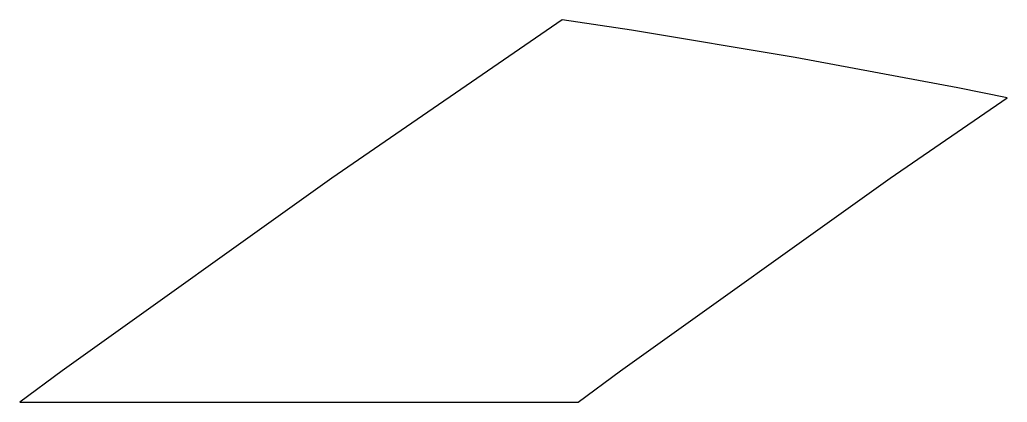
# Model space of a CAD drawing. Header units: metres. Extents: x 25 to 53.3, y 258 to 268.9.
import ezdxf

# ---------------------------------------------------------------- set-up
doc = ezdxf.new("R2010")
doc.units = ezdxf.units.M

msp = doc.modelspace()

# ---------------------------------------------------------------- linework, layer by layer
for p, q in [((40.563, 268.948), (33.9616, 264.411)), ((42.5502, 268.651), (40.563, 268.948)), ((47.2323, 267.868), (42.5502, 268.651)), ((51.9, 267.003), (47.2323, 267.868)), ((53.3136, 266.715), (51.9, 267.003)), ((49.9616, 264.411), (53.3136, 266.715)), ((33.9616, 264.411), (26.232, 258.898)), ((42.232, 258.898), (49.9616, 264.411)), ((26.232, 258.898), (25.0188, 258)), ((41.0188, 258), (42.232, 258.898)), ((25.0188, 258), (41.0188, 258))]:
    msp.add_line(p, q)

doc.saveas('drawing.dxf')
